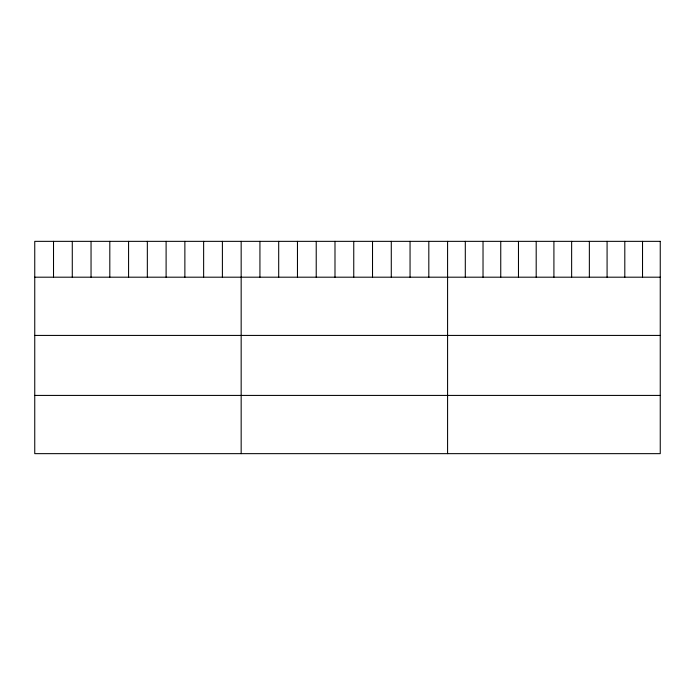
<?xml version="1.0" encoding="UTF-8"?>
<svg xmlns="http://www.w3.org/2000/svg" width="695" height="695" viewBox="0 0 695 695"><rect width="100%" height="100%" fill="white"/><g stroke="black" fill="none" stroke-linecap="round" stroke-linejoin="round"><path stroke-width="1.04" d="M34.75 277.192L660.25 277.192M34.75 335.424L660.25 335.424M34.75 395.42L660.25 395.42M642.528 241.347L642.528 277.192M624.805 241.347L624.805 277.192M607.082 241.347L607.082 277.192M589.36 241.347L589.36 277.192M571.638 241.347L571.638 277.192M553.915 241.347L553.915 277.192M536.193 241.347L536.193 277.192M518.47 241.347L518.47 277.192M500.748 241.347L500.748 277.192M483.025 241.347L483.025 277.192M465.303 241.347L465.303 277.192M447.58 241.347L447.58 453.653M428.815 241.347L428.815 277.192M410.05 241.347L410.05 277.192M391.285 241.347L391.285 277.192M372.52 241.347L372.52 277.192M353.755 241.347L353.755 277.192M334.99 241.347L334.99 277.192M316.225 241.347L316.225 277.192M297.46 241.347L297.46 277.192M278.695 241.347L278.695 277.192M259.93 241.347L259.93 277.192M241.165 241.347L241.165 453.653M222.4 241.347L222.4 277.192M203.635 241.347L203.635 277.192M184.87 241.347L184.87 277.192M166.105 241.347L166.105 277.192M147.34 241.347L147.34 277.192M128.575 241.347L128.575 277.192M109.81 241.347L109.81 277.192M91.045 241.347L91.045 277.192M72.28 241.347L72.28 277.192M53.515 241.347L53.515 277.192M660.25 241.347L34.75 241.347L34.75 453.653L660.25 453.653L660.25 241.347"/></g></svg>
